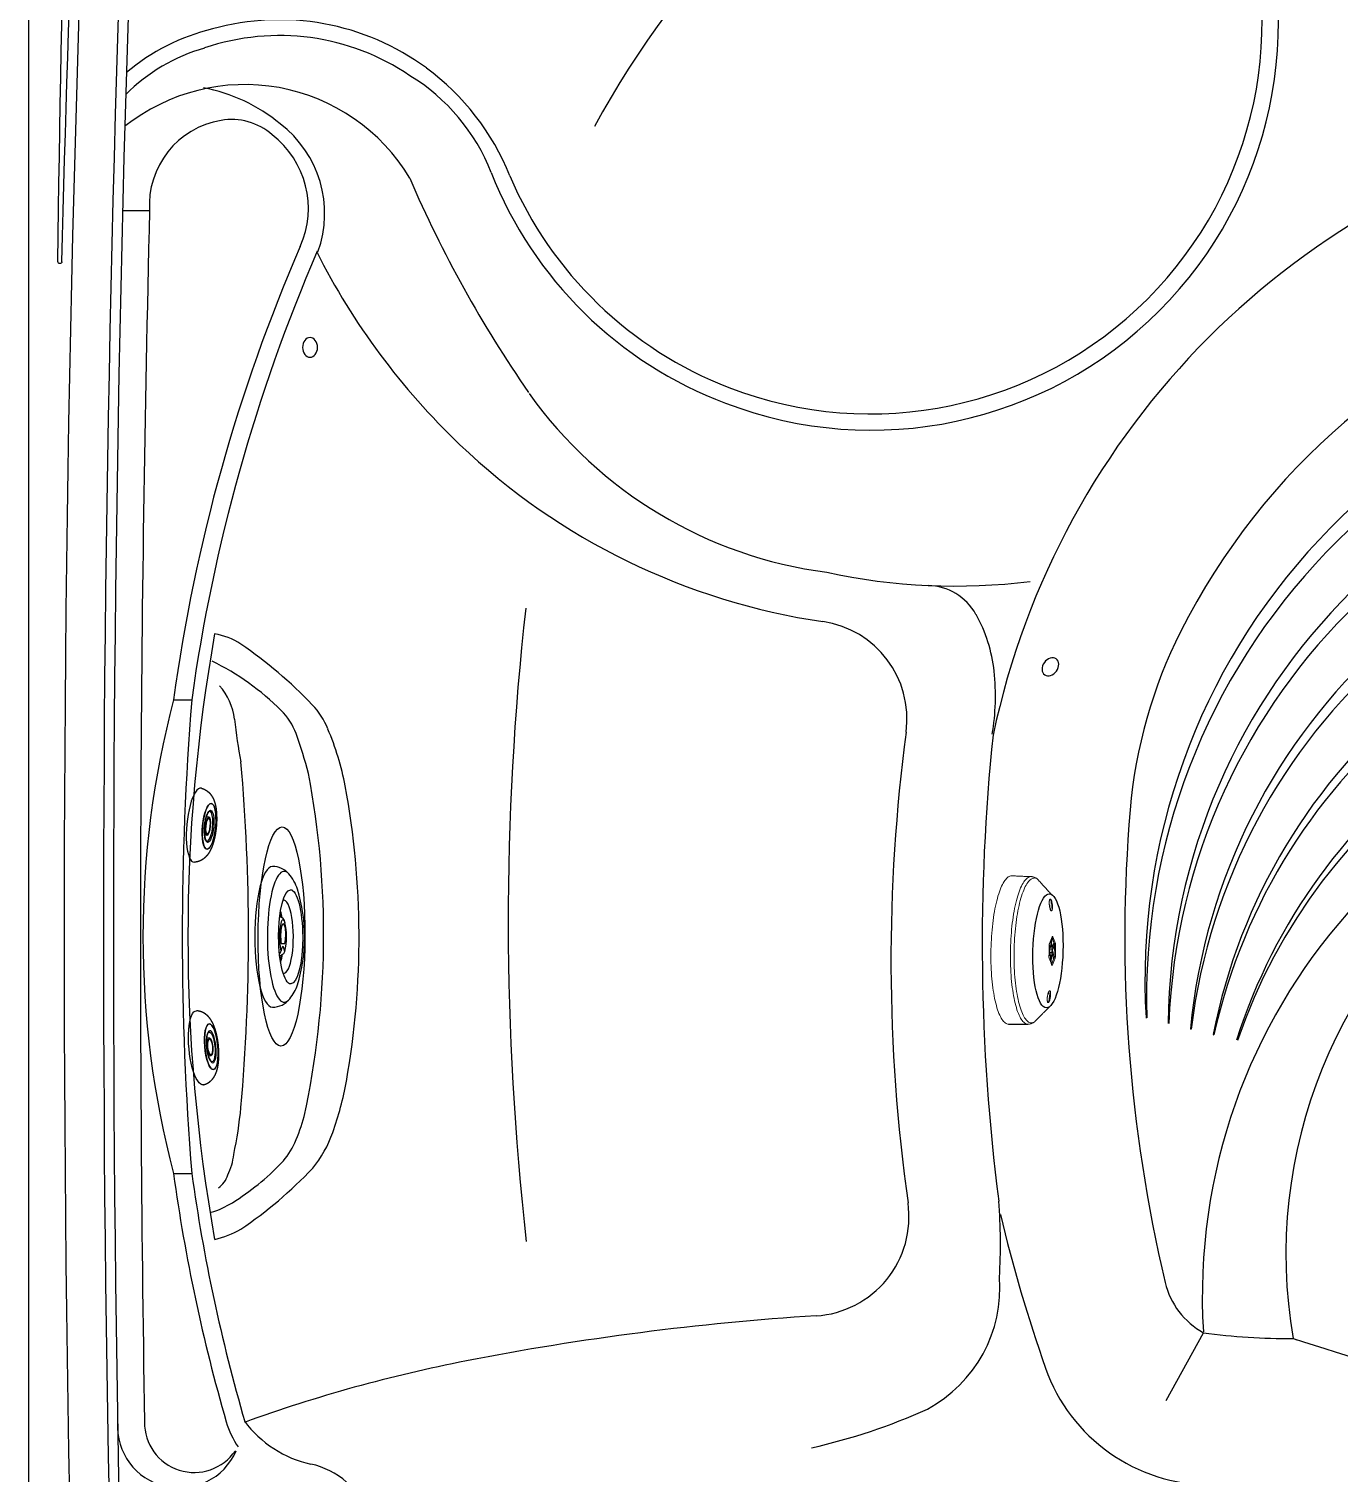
# Model space of a CAD drawing. Header units: inches. Extents: x 0 to 89, y -22 to 129.
# Drawn here: x 0 to 33.14, y 30.87 to 67.39 of the extents above; entities that cross this region are included whole.
import ezdxf

# ---------------------------------------------------------------- set-up
doc = ezdxf.new("R2010")
doc.units = ezdxf.units.IN
doc.header["$MEASUREMENT"] = 0
doc.layers.add('1', color=4, linetype='Continuous')

# ---------------------------------------------------------------- blocks, each defined once
blk = doc.blocks.new('30173')
at = {"layer": '1', "linetype": 'Continuous', "lineweight": 15}
for p, q in [((1.47, 0.072), (1.487, 0.036)), ((1.495, 0.034), (1.484, 0.034)), ((1.485, 0.028), (1.547, 0.028)), ((1.503, 0.022), (1.489, -0.008)), ((1.566, 0.022), (1.503, 0.022)), ((1.534, 0.067), (1.51, 0.067)), ((1.513, 0.091), (1.513, 0.175)), ((1.531, 0.175), (1.531, 0.091)), ((1.597, 0.104), (1.537, 0.257)), ((1.542, 0.271), (1.56, 0.271)), ((1.566, 0.022), (1.552, -0.008)), ((1.558, 0.036), (1.575, 0.075)), ((1.585, 0.015), (1.566, -0.028)), ((1.597, 0.104), (1.626, 0.104)), ((1.604, 0.052), (1.633, 0.052)), ((1.604, -0.22), (1.604, 0.052)), ((1.479, -0.028), (1.47, -0.008)), ((1.47, -0.161), (1.479, -0.14)), ((1.487, -0.204), (1.471, -0.24)), ((1.484, -0.202), (1.495, -0.202)), ((1.547, -0.196), (1.485, -0.196)), ((1.552, -0.008), (1.489, -0.008)), ((1.503, -0.19), (1.489, -0.16)), ((1.489, -0.16), (1.552, -0.16)), ((1.503, -0.19), (1.566, -0.19)), ((1.51, -0.236), (1.534, -0.236)), ((1.513, -0.344), (1.513, -0.26)), ((1.531, -0.26), (1.531, -0.344)), ((1.537, -0.425), (1.597, -0.271)), ((1.552, -0.16), (1.566, -0.19)), ((1.575, -0.243), (1.558, -0.204)), ((1.566, -0.14), (1.585, -0.183)), ((1.597, -0.271), (1.626, -0.271)), ((1.604, -0.22), (1.633, -0.22)), ((1.56, -0.439), (1.542, -0.439))]:
    blk.add_line(p, q, dxfattribs=at)
at = {"layer": '1'}
blk.add_line((0.485, -1.959), (0.976, -1.95), dxfattribs=at)
at = {"layer": '1', "linetype": 'Continuous', "lineweight": 15, "flags": 128}
for points in [[(0, -0.084), (0, 0), (0.001, 0.084), (0.004, 0.168), (0.007, 0.251), (0.012, 0.333), (0.017, 0.415), (0.023, 0.495), (0.03, 0.575), (0.039, 0.653), (0.048, 0.729), (0.057, 0.804), (0.068, 0.878), (0.08, 0.949), (0.092, 1.018), (0.105, 1.085), (0.119, 1.15), (0.134, 1.212), (0.149, 1.271), (0.166, 1.328), (0.182, 1.382), (0.2, 1.433), (0.217, 1.481), (0.236, 1.525), (0.255, 1.567), (0.274, 1.605), (0.294, 1.64), (0.314, 1.671), (0.335, 1.699), (0.356, 1.723), (0.377, 1.744), (0.398, 1.761), (0.42, 1.774), (0.441, 1.783), (0.463, 1.789), (0.485, 1.791), (0.487, 1.791)], [(0.976, -1.95), (0.954, -1.948), (0.932, -1.943), (0.911, -1.933), (0.889, -1.92), (0.868, -1.903), (0.847, -1.882), (0.826, -1.858), (0.805, -1.83), (0.785, -1.798), (0.765, -1.763), (0.746, -1.724), (0.727, -1.682), (0.708, -1.637), (0.69, -1.589), (0.673, -1.538), (0.656, -1.483), (0.64, -1.426), (0.625, -1.366), (0.61, -1.303), (0.596, -1.238), (0.583, -1.171), (0.571, -1.101), (0.559, -1.029), (0.549, -0.956), (0.539, -0.88), (0.53, -0.803), (0.522, -0.725), (0.515, -0.645), (0.509, -0.564), (0.504, -0.482), (0.5, -0.399), (0.497, -0.316), (0.494, -0.232), (0.493, -0.147), (0.493, -0.063), (0.494, 0.021), (0.495, 0.105), (0.498, 0.189), (0.502, 0.272), (0.506, 0.355), (0.512, 0.436), (0.519, 0.517), (0.526, 0.596), (0.535, 0.674), (0.544, 0.75), (0.554, 0.825), (0.565, 0.897), (0.577, 0.968), (0.59, 1.037), (0.603, 1.103), (0.617, 1.167), (0.632, 1.228), (0.648, 1.287), (0.665, 1.342), (0.682, 1.395), (0.699, 1.445), (0.717, 1.492), (0.736, 1.536), (0.755, 1.576), (0.775, 1.613), (0.795, 1.646), (0.815, 1.676), (0.836, 1.702), (0.857, 1.725), (0.878, 1.744), (0.9, 1.759), (0.921, 1.77), (0.943, 1.778), (0.965, 1.782), (0.978, 1.782)], [(1.144, -1.884), (1.143, -1.885), (1.121, -1.898), (1.1, -1.907), (1.078, -1.912), (1.057, -1.914), (1.035, -1.911), (1.014, -1.905), (0.992, -1.895), (0.971, -1.882), (0.95, -1.865), (0.929, -1.843), (0.909, -1.819), (0.888, -1.791), (0.868, -1.759), (0.849, -1.723), (0.83, -1.685), (0.811, -1.643), (0.793, -1.598), (0.776, -1.549), (0.759, -1.498), (0.742, -1.443), (0.727, -1.386), (0.712, -1.326), (0.697, -1.264), (0.684, -1.199), (0.671, -1.132), (0.659, -1.063), (0.648, -0.991), (0.638, -0.918), (0.628, -0.843), (0.62, -0.766), (0.612, -0.688), (0.606, -0.609), (0.6, -0.529), (0.595, -0.448), (0.591, -0.366), (0.589, -0.283), (0.587, -0.2), (0.586, -0.117), (0.586, -0.034), (0.587, 0.05), (0.589, 0.133), (0.592, 0.215), (0.596, 0.297), (0.601, 0.378), (0.607, 0.458), (0.614, 0.537), (0.622, 0.615), (0.63, 0.691), (0.64, 0.766), (0.65, 0.838), (0.662, 0.909), (0.674, 0.978), (0.687, 1.045), (0.7, 1.109), (0.715, 1.171), (0.73, 1.231), (0.746, 1.287), (0.762, 1.341), (0.779, 1.392), (0.797, 1.439), (0.815, 1.484), (0.834, 1.525), (0.853, 1.563), (0.873, 1.598), (0.893, 1.629), (0.913, 1.656), (0.934, 1.68), (0.955, 1.7), (0.976, 1.717), (0.997, 1.73), (1.018, 1.739), (1.04, 1.744), (1.062, 1.746), (1.062, 1.746)], [(1.502, 1.076), (1.502, 1.1), (1.5, 1.123), (1.498, 1.146), (1.494, 1.166), (1.49, 1.184), (1.485, 1.199), (1.48, 1.211), (1.474, 1.22), (1.468, 1.225), (1.468, 1.225)], [(1.487, 0.036), (1.488, 0.037), (1.489, 0.037), (1.49, 0.037), (1.491, 0.037), (1.492, 0.037), (1.493, 0.036), (1.494, 0.035), (1.495, 0.034)], [(1.495, 0.034), (1.497, 0.031), (1.5, 0.03), (1.502, 0.032), (1.505, 0.035), (1.507, 0.041), (1.508, 0.049), (1.51, 0.058), (1.51, 0.067)], [(1.534, 0.067), (1.535, 0.058), (1.536, 0.049), (1.538, 0.041), (1.54, 0.035), (1.542, 0.032), (1.545, 0.03), (1.547, 0.031), (1.55, 0.034)], [(1.575, 0.075), (1.577, 0.087), (1.579, 0.097), (1.582, 0.104), (1.586, 0.107), (1.589, 0.107), (1.592, 0.103), (1.595, 0.095), (1.597, 0.085), (1.599, 0.073), (1.599, 0.059), (1.598, 0.046), (1.597, 0.035), (1.594, 0.025), (1.592, 0.018), (1.588, 0.015), (1.585, 0.015)], [(0.487, -1.959), (0.485, -1.959), (0.463, -1.957), (0.441, -1.952), (0.42, -1.942), (0.398, -1.929), (0.377, -1.912), (0.356, -1.892), (0.335, -1.867), (0.314, -1.84), (0.294, -1.808), (0.274, -1.773), (0.255, -1.735), (0.236, -1.694), (0.217, -1.649), (0.2, -1.601), (0.182, -1.55), (0.166, -1.496), (0.149, -1.439), (0.134, -1.38), (0.119, -1.318), (0.105, -1.253), (0.092, -1.186), (0.08, -1.117), (0.068, -1.046), (0.057, -0.973), (0.048, -0.898), (0.039, -0.821), (0.03, -0.743), (0.023, -0.664), (0.017, -0.583), (0.012, -0.501), (0.007, -0.419), (0.004, -0.336), (0.001, -0.252), (0, -0.168), (0, -0.084)], [(1.495, -0.202), (1.494, -0.203), (1.493, -0.204), (1.492, -0.205), (1.491, -0.206), (1.49, -0.206), (1.489, -0.205), (1.488, -0.205), (1.487, -0.204)], [(1.51, -0.236), (1.51, -0.226), (1.508, -0.217), (1.507, -0.21), (1.505, -0.204), (1.502, -0.2), (1.5, -0.198), (1.497, -0.199), (1.495, -0.202)], [(1.511, -0.359), (1.511, -0.355), (1.513, -0.344)], [(1.55, -0.202), (1.547, -0.199), (1.545, -0.198), (1.542, -0.2), (1.54, -0.204), (1.538, -0.21), (1.536, -0.217), (1.535, -0.226), (1.534, -0.236)], [(1.558, -0.204), (1.557, -0.205), (1.556, -0.205), (1.555, -0.206), (1.554, -0.206), (1.553, -0.205), (1.552, -0.204), (1.551, -0.203), (1.55, -0.202)], [(1.585, -0.183), (1.588, -0.183), (1.592, -0.186), (1.594, -0.193), (1.597, -0.203), (1.598, -0.215), (1.599, -0.228), (1.599, -0.241), (1.597, -0.253), (1.595, -0.263), (1.592, -0.271), (1.589, -0.275), (1.586, -0.275), (1.582, -0.272), (1.579, -0.265), (1.577, -0.255), (1.575, -0.243)], [(1.467, -1.393), (1.471, -1.391), (1.477, -1.384), (1.483, -1.374), (1.488, -1.36), (1.492, -1.344), (1.496, -1.324), (1.499, -1.303), (1.501, -1.28), (1.502, -1.256), (1.502, -1.232), (1.501, -1.208), (1.499, -1.185), (1.496, -1.164), (1.492, -1.145), (1.488, -1.128), (1.484, -1.118)]]:
    blk.add_lwpolyline(points, dxfattribs=at)
at = {"layer": '1', "linetype": 'Continuous', "lineweight": 15}
for centre, radius, start, end in [((1.13, 1.064), 0.372, 341.9568, 1.7889), ((1.413, 0.209), 0.122, 358.3687, 15.1252), ((1.448, 0.057), 0.156, 358.2844, 17.5689), ((1.576, -0.018), 0.0979, 185.8637, 195.5978), ((1.576, -0.15), 0.0979, 164.4022, 174.1363), ((1.319, -0.084), 0.167, 346.1639, 13.8361), ((1.645, -0.232), 0.134, 181.5703, 191.9403), ((1.389, -0.374), 0.145, 346.22, 12.0788), ((1.4, -0.232), 0.134, 348.0597, 358.4297), ((1.468, -0.15), 0.0979, 5.8634, 15.5998), ((1.448, -0.224), 0.156, 342.4311, 1.7156)]:
    blk.add_arc(centre, radius, start, end, dxfattribs=at)
at = {"layer": '1'}
blk.add_ellipse((1.441, -0.085), major_axis=(0.01, 1.443), ratio=0.263487, dxfattribs=at)
at = {"layer": '1', "linetype": 'Continuous', "lineweight": 15}
for points, degree in [([(0.978, 1.782), (0.487, 1.791)], 1), ([(1.492, 1.349), (1.14, 1.721)], 1), ([(1.47, -0.22), (1.471, -0.129), (1.471, -0.038), (1.47, 0.052)], 3), ([(1.477, 0.104), (1.5, 0.16), (1.522, 0.216), (1.542, 0.271)], 3), ([(1.478, 0.03), (1.499, 0.03)], 1), ([(1.499, 0.03), (1.545, 0.03)], 1), ([(1.513, 0.172), (1.513, 0.175)], 1), ([(1.513, 0.091), (1.513, 0.095)], 1), ([(1.514, 0.095), (1.514, 0.172)], 1), ([(1.558, 0.032), (1.573, 0.066)], 1), ([(1.56, 0.271), (1.583, 0.216), (1.605, 0.16), (1.626, 0.104)], 3), ([(1.633, 0.052), (1.634, -0.038), (1.634, -0.129), (1.633, -0.22)], 3), ([(1.476, -0.018), (1.47, -0.003)], 1), ([(1.47, -0.165), (1.476, -0.15)], 1), ([(1.542, -0.439), (1.522, -0.383), (1.5, -0.327), (1.477, -0.271)], 3), ([(1.499, -0.198), (1.478, -0.198)], 1), ([(1.548, -0.044), (1.526, -0.044), (1.504, -0.044), (1.482, -0.044)], 3), ([(1.482, -0.124), (1.504, -0.124), (1.526, -0.124), (1.548, -0.124)], 3), ([(1.545, -0.198), (1.499, -0.198)], 1), ([(1.513, -0.263), (1.513, -0.26)], 1), ([(1.513, -0.344), (1.513, -0.34)], 1), ([(1.514, -0.34), (1.514, -0.263)], 1), ([(1.573, -0.234), (1.558, -0.201)], 1), ([(1.626, -0.271), (1.605, -0.327), (1.583, -0.383), (1.56, -0.439)], 3), ([(1.144, -1.884), (1.531, -1.476)], 1)]:
    blk.add_open_spline(points, degree=degree, dxfattribs=at)
for points, knots in [([(1.14, 1.721), (1.138, 1.722), (1.129, 1.73), (1.11, 1.742), (1.084, 1.757), (1.058, 1.768), (1.03, 1.776), (1.004, 1.781), (0.986, 1.782), (0.978, 1.782)], [0, 0, 0, 0, 0.035998, 0.213145, 0.383097, 0.547115, 0.706992, 0.864733, 1, 1, 1, 1]), ([(1.508, 0.926), (1.505, 0.926), (1.502, 0.927), (1.497, 0.931), (1.494, 0.934), (1.489, 0.941), (1.486, 0.946), (1.48, 0.957), (1.478, 0.963), (1.473, 0.977), (1.47, 0.984), (1.465, 1.001), (1.463, 1.01), (1.459, 1.028), (1.457, 1.037), (1.454, 1.056), (1.453, 1.066), (1.451, 1.086), (1.45, 1.095), (1.449, 1.115), (1.448, 1.124), (1.448, 1.142), (1.448, 1.151), (1.449, 1.167), (1.45, 1.175), (1.452, 1.189), (1.453, 1.195), (1.456, 1.206), (1.458, 1.211), (1.462, 1.218), (1.464, 1.221), (1.469, 1.225), (1.471, 1.226), (1.476, 1.226), (1.479, 1.225), (1.484, 1.221), (1.487, 1.218), (1.493, 1.211), (1.495, 1.206), (1.501, 1.195), (1.504, 1.189), (1.509, 1.175), (1.511, 1.167), (1.516, 1.151), (1.518, 1.142), (1.522, 1.124), (1.524, 1.115), (1.527, 1.095), (1.528, 1.086), (1.531, 1.066), (1.531, 1.056), (1.533, 1.037), (1.533, 1.028), (1.533, 1.01), (1.533, 1.001), (1.532, 0.985), (1.531, 0.977), (1.529, 0.963), (1.528, 0.957), (1.525, 0.946), (1.523, 0.941), (1.519, 0.934), (1.517, 0.931), (1.513, 0.927), (1.51, 0.926), (1.508, 0.926)], [0, 0, 0, 0, 0.03125, 0.03125, 0.0625, 0.0625, 0.09375, 0.09375, 0.125, 0.125, 0.15625, 0.15625, 0.1875, 0.1875, 0.21875, 0.21875, 0.25, 0.25, 0.28125, 0.28125, 0.3125, 0.3125, 0.34375, 0.34375, 0.375, 0.375, 0.40625, 0.40625, 0.4375, 0.4375, 0.46875, 0.46875, 0.5, 0.5, 0.53125, 0.53125, 0.5625, 0.5625, 0.59375, 0.59375, 0.625, 0.625, 0.65625, 0.65625, 0.6875, 0.6875, 0.71875, 0.71875, 0.75, 0.75, 0.78125, 0.78125, 0.8125, 0.8125, 0.84375, 0.84375, 0.875, 0.875, 0.90625, 0.90625, 0.9375, 0.9375, 0.96875, 0.96875, 1, 1, 1, 1]), ([(1.468, 0.028), (1.472, 0.028), (1.477, 0.029), (1.482, 0.032), (1.483, 0.033), (1.485, 0.034), (1.486, 0.035), (1.487, 0.036)], [0, 0, 0, 0, 0.5, 0.5, 0.75, 0.75, 1, 1, 1, 1]), ([(1.47, 0.052), (1.47, 0.058), (1.47, 0.063), (1.47, 0.073), (1.471, 0.077), (1.472, 0.086), (1.473, 0.091), (1.475, 0.098), (1.476, 0.101), (1.477, 0.104)], [0, 0, 0, 0, 0.25, 0.25, 0.5, 0.5, 0.75, 0.75, 1, 1, 1, 1]), ([(1.47, 0.02), (1.47, 0.021), (1.471, 0.023), (1.475, 0.026), (1.48, 0.027), (1.483, 0.028), (1.485, 0.028)], [0, 0, 0, 0, 0.18572, 0.492194, 0.811523, 1, 1, 1, 1]), ([(1.489, -0.008), (1.487, -0.008), (1.483, -0.008), (1.478, -0.004), (1.473, 0.001), (1.47, 0.005), (1.47, 0.008), (1.47, 0.008)], [0, 0, 0, 0, 0.227682, 0.454689, 0.698686, 0.960268, 1, 1, 1, 1]), ([(1.503, 0.022), (1.501, 0.022), (1.497, 0.023), (1.491, 0.025), (1.486, 0.027), (1.485, 0.028), (1.485, 0.028)], [0, 0, 0, 0, 0.315976, 0.631156, 0.966365, 1, 1, 1, 1]), ([(1.51, 0.067), (1.51, 0.069), (1.51, 0.072), (1.511, 0.076), (1.511, 0.08), (1.512, 0.084), (1.512, 0.088), (1.513, 0.09), (1.513, 0.091)], [0, 0, 0, 0, 0.169258, 0.3354152, 0.5, 0.6645848, 0.830742, 1, 1, 1, 1]), ([(1.513, 0.175), (1.512, 0.18), (1.511, 0.185), (1.511, 0.191), (1.511, 0.191)], [0, 0, 0, 0, 0.900557, 1, 1, 1, 1]), ([(1.513, 0.103), (1.517, 0.103), (1.522, 0.102), (1.527, 0.099), (1.528, 0.098), (1.53, 0.095), (1.531, 0.093), (1.531, 0.091)], [0, 0, 0, 0, 0.5, 0.5, 0.75, 0.75, 1, 1, 1, 1]), ([(1.534, 0.206), (1.534, 0.204), (1.534, 0.202), (1.534, 0.198), (1.534, 0.193), (1.533, 0.188), (1.533, 0.182), (1.532, 0.177), (1.531, 0.175)], [0, 0, 0, 0, 0.126067, 0.250804, 0.375192, 0.500221, 0.747956, 1, 1, 1, 1]), ([(1.531, 0.091), (1.532, 0.09), (1.532, 0.088), (1.533, 0.084), (1.533, 0.08), (1.534, 0.076), (1.534, 0.072), (1.534, 0.069), (1.534, 0.067)], [0, 0, 0, 0, 0.169258, 0.335415, 0.5, 0.664585, 0.830742, 1, 1, 1, 1]), ([(1.542, 0.271), (1.543, 0.275), (1.545, 0.277), (1.547, 0.281), (1.549, 0.282), (1.552, 0.282), (1.554, 0.281), (1.557, 0.277), (1.558, 0.275), (1.56, 0.271)], [0, 0, 0, 0, 0.25, 0.25, 0.5, 0.5, 0.75, 0.75, 1, 1, 1, 1]), ([(1.558, 0.036), (1.558, 0.035), (1.558, 0.035), (1.559, 0.034), (1.558, 0.033), (1.558, 0.032), (1.557, 0.03), (1.555, 0.029), (1.551, 0.028), (1.549, 0.028), (1.547, 0.028)], [0, 0, 0, 0, 0.113731, 0.22304, 0.328558, 0.430988, 0.531096, 0.683879, 0.839376, 1, 1, 1, 1]), ([(1.55, 0.034), (1.55, 0.034), (1.551, 0.035), (1.552, 0.036), (1.553, 0.037), (1.554, 0.037), (1.556, 0.037), (1.557, 0.036), (1.558, 0.036)], [0, 0, 0, 0, 0.126014, 0.250796, 0.375227, 0.500199, 0.747946, 1, 1, 1, 1]), ([(1.585, 0.015), (1.584, 0.015), (1.583, 0.016), (1.581, 0.017), (1.58, 0.018), (1.577, 0.02), (1.575, 0.021), (1.57, 0.022), (1.568, 0.022), (1.566, 0.022)], [0, 0, 0, 0, 0.25, 0.25, 0.5, 0.5, 0.75, 0.75, 1, 1, 1, 1]), ([(1.573, 0.066), (1.574, 0.067), (1.575, 0.07), (1.575, 0.074), (1.575, 0.075)], [0, 0, 0, 0, 0.525356, 1, 1, 1, 1]), ([(1.626, 0.104), (1.627, 0.101), (1.628, 0.098), (1.629, 0.091), (1.63, 0.086), (1.631, 0.077), (1.632, 0.073), (1.633, 0.063), (1.633, 0.058), (1.633, 0.052)], [0, 0, 0, 0, 0.25, 0.25, 0.5, 0.5, 0.75, 0.75, 1, 1, 1, 1]), ([(1.487, -0.204), (1.486, -0.203), (1.485, -0.203), (1.483, -0.201), (1.482, -0.2), (1.477, -0.197), (1.472, -0.196), (1.468, -0.196)], [0, 0, 0, 0, 0.25, 0.25, 0.5, 0.5, 1, 1, 1, 1]), ([(1.47, -0.176), (1.47, -0.175), (1.471, -0.172), (1.474, -0.167), (1.479, -0.163), (1.485, -0.16), (1.488, -0.16), (1.489, -0.16)], [0, 0, 0, 0, 0.126492, 0.35859, 0.610372, 0.869245, 1, 1, 1, 1]), ([(1.485, -0.196), (1.483, -0.196), (1.479, -0.195), (1.474, -0.193), (1.471, -0.191), (1.47, -0.189), (1.47, -0.188)], [0, 0, 0, 0, 0.297693, 0.594826, 0.905923, 1, 1, 1, 1]), ([(1.477, -0.271), (1.476, -0.269), (1.475, -0.265), (1.473, -0.258), (1.472, -0.254), (1.471, -0.245), (1.47, -0.24), (1.47, -0.23), (1.47, -0.225), (1.47, -0.22)], [0, 0, 0, 0, 0.25, 0.25, 0.5, 0.5, 0.75, 0.75, 1, 1, 1, 1]), ([(1.479, -0.028), (1.479, -0.025), (1.478, -0.022), (1.477, -0.019), (1.476, -0.018)], [0, 0, 0, 0, 0.719813, 1, 1, 1, 1]), ([(1.476, -0.15), (1.476, -0.15), (1.478, -0.147), (1.478, -0.144), (1.479, -0.141), (1.479, -0.14)], [0, 0, 0, 0, 0.108112, 0.829346, 1, 1, 1, 1]), ([(1.486, -0.196), (1.486, -0.196), (1.488, -0.194), (1.492, -0.192), (1.498, -0.191), (1.502, -0.19), (1.503, -0.19)], [0, 0, 0, 0, 0.050996, 0.417182, 0.79591, 1, 1, 1, 1]), ([(1.531, -0.26), (1.531, -0.261), (1.53, -0.263), (1.528, -0.266), (1.527, -0.267), (1.524, -0.269), (1.522, -0.27), (1.517, -0.271), (1.515, -0.271), (1.513, -0.271)], [0, 0, 0, 0, 0.25, 0.25, 0.5, 0.5, 0.75, 0.75, 1, 1, 1, 1]), ([(1.548, -0.044), (1.548, -0.045), (1.547, -0.047), (1.546, -0.05), (1.545, -0.056), (1.544, -0.063), (1.544, -0.073), (1.543, -0.084), (1.544, -0.096), (1.544, -0.105), (1.546, -0.115), (1.547, -0.121), (1.548, -0.124)], [0, 0, 0, 0, 0.038942, 0.092809, 0.162876, 0.250394, 0.381265, 0.500064, 0.626384, 0.749819, 0.846252, 1, 1, 1, 1]), ([(1.547, -0.196), (1.552, -0.196), (1.555, -0.197), (1.558, -0.2), (1.558, -0.201), (1.559, -0.203), (1.558, -0.203), (1.558, -0.204)], [0, 0, 0, 0, 0.5, 0.5, 0.75, 0.75, 1, 1, 1, 1]), ([(1.562, -0.044), (1.561, -0.044), (1.559, -0.044), (1.555, -0.044), (1.552, -0.044), (1.549, -0.044), (1.548, -0.044)], [0, 0, 0, 0, 0.297468, 0.500018, 0.749966, 1, 1, 1, 1]), ([(1.548, -0.124), (1.549, -0.124), (1.552, -0.124), (1.555, -0.124), (1.558, -0.124), (1.561, -0.124), (1.562, -0.124)], [0, 0, 0, 0, 0.296721, 0.500198, 0.631472, 1, 1, 1, 1]), ([(1.552, -0.008), (1.553, -0.008), (1.554, -0.008), (1.556, -0.009), (1.558, -0.01), (1.56, -0.011), (1.562, -0.013), (1.563, -0.014), (1.564, -0.016), (1.565, -0.018), (1.565, -0.021), (1.566, -0.023), (1.566, -0.025), (1.566, -0.027), (1.566, -0.028)], [0, 0, 0, 0, 0.0813678, 0.1612017, 0.2400657, 0.3185445, 0.3972315, 0.4767156, 0.5575682, 0.6403324, 0.7255148, 0.8135802, 0.9049496, 1, 1, 1, 1]), ([(1.566, -0.14), (1.566, -0.143), (1.566, -0.145), (1.565, -0.149), (1.564, -0.151), (1.562, -0.155), (1.561, -0.157), (1.557, -0.159), (1.554, -0.16), (1.552, -0.16)], [0, 0, 0, 0, 0.25, 0.25, 0.5, 0.5, 0.75, 0.75, 1, 1, 1, 1]), ([(1.562, -0.044), (1.561, -0.049), (1.56, -0.055), (1.558, -0.069), (1.558, -0.077), (1.558, -0.088), (1.558, -0.092), (1.558, -0.099), (1.559, -0.103), (1.56, -0.113), (1.561, -0.119), (1.562, -0.124)], [0, 0, 0, 0, 0.25, 0.25, 0.5, 0.5, 0.625, 0.625, 0.75, 0.75, 1, 1, 1, 1]), ([(1.566, -0.028), (1.565, -0.029), (1.565, -0.031), (1.565, -0.035), (1.564, -0.038), (1.563, -0.041), (1.563, -0.043), (1.562, -0.044)], [0, 0, 0, 0, 0.201526, 0.400765, 0.599235, 0.798474, 1, 1, 1, 1]), ([(1.566, -0.19), (1.568, -0.19), (1.57, -0.19), (1.575, -0.189), (1.577, -0.188), (1.58, -0.187), (1.581, -0.186), (1.583, -0.184), (1.584, -0.184), (1.585, -0.183)], [0, 0, 0, 0, 0.25, 0.25, 0.5, 0.5, 0.75, 0.75, 1, 1, 1, 1]), ([(1.575, -0.243), (1.575, -0.241), (1.575, -0.238), (1.573, -0.235), (1.573, -0.234)], [0, 0, 0, 0, 0.787656, 1, 1, 1, 1]), ([(1.633, -0.22), (1.633, -0.225), (1.633, -0.23), (1.632, -0.24), (1.631, -0.245), (1.63, -0.254), (1.629, -0.258), (1.628, -0.265), (1.627, -0.269), (1.626, -0.271)], [0, 0, 0, 0, 0.25, 0.25, 0.5, 0.5, 0.75, 0.75, 1, 1, 1, 1]), ([(1.56, -0.439), (1.558, -0.442), (1.557, -0.444), (1.554, -0.448), (1.552, -0.449), (1.549, -0.449), (1.547, -0.448), (1.545, -0.444), (1.543, -0.442), (1.542, -0.439)], [0, 0, 0, 0, 0.25, 0.25, 0.5, 0.5, 0.75, 0.75, 1, 1, 1, 1]), ([(1.474, -1.394), (1.471, -1.394), (1.469, -1.393), (1.464, -1.389), (1.462, -1.386), (1.458, -1.379), (1.456, -1.374), (1.454, -1.363), (1.452, -1.357), (1.45, -1.343), (1.449, -1.336), (1.448, -1.319), (1.448, -1.31), (1.448, -1.292), (1.449, -1.283), (1.45, -1.264), (1.451, -1.254), (1.453, -1.234), (1.454, -1.225), (1.457, -1.205), (1.459, -1.196), (1.463, -1.178), (1.465, -1.169), (1.47, -1.153), (1.472, -1.145), (1.478, -1.131), (1.48, -1.125), (1.486, -1.114), (1.489, -1.109), (1.494, -1.102), (1.497, -1.099), (1.502, -1.095), (1.505, -1.094), (1.51, -1.094), (1.513, -1.095), (1.517, -1.099), (1.519, -1.102), (1.523, -1.109), (1.525, -1.114), (1.528, -1.125), (1.529, -1.131), (1.531, -1.145), (1.532, -1.153), (1.533, -1.169), (1.533, -1.178), (1.533, -1.196), (1.533, -1.205), (1.531, -1.225), (1.531, -1.234), (1.528, -1.254), (1.527, -1.264), (1.524, -1.283), (1.522, -1.292), (1.518, -1.31), (1.516, -1.319), (1.511, -1.335), (1.509, -1.343), (1.504, -1.357), (1.501, -1.363), (1.496, -1.374), (1.493, -1.379), (1.487, -1.386), (1.484, -1.389), (1.479, -1.393), (1.476, -1.394), (1.474, -1.394)], [0, 0, 0, 0, 0.03125, 0.03125, 0.0625, 0.0625, 0.09375, 0.09375, 0.125, 0.125, 0.15625, 0.15625, 0.1875, 0.1875, 0.21875, 0.21875, 0.25, 0.25, 0.28125, 0.28125, 0.3125, 0.3125, 0.34375, 0.34375, 0.375, 0.375, 0.40625, 0.40625, 0.4375, 0.4375, 0.46875, 0.46875, 0.5, 0.5, 0.53125, 0.53125, 0.5625, 0.5625, 0.59375, 0.59375, 0.625, 0.625, 0.65625, 0.65625, 0.6875, 0.6875, 0.71875, 0.71875, 0.75, 0.75, 0.78125, 0.78125, 0.8125, 0.8125, 0.84375, 0.84375, 0.875, 0.875, 0.90625, 0.90625, 0.9375, 0.9375, 0.96875, 0.96875, 1, 1, 1, 1]), ([(0.975, -1.95), (0.984, -1.95), (1.003, -1.949), (1.031, -1.944), (1.06, -1.935), (1.089, -1.923), (1.117, -1.906), (1.135, -1.894), (1.143, -1.887), (1.144, -1.886)], [0, 0, 0, 0, 0.146728, 0.303098, 0.465263, 0.635819, 0.817739, 0.99086, 1, 1, 1, 1])]:
    blk.add_open_spline(points, degree=3, knots=knots, dxfattribs=at)
blk = doc.blocks.new('MINIJET')
at = {"layer": '1', "color": 3}
for p, q in [((0.268, 0.23), (0.202, 0.23)), ((0.268, -0.23), (0.202, -0.23))]:
    blk.add_line(p, q, dxfattribs=at)
at = {"layer": '1', "color": 3, "extrusion": (2.34069e-18, 2.77556e-17, -1)}
for centre, major_axis, start_param, end_param in [((0, 0), (0, 0.94), 3.096514, 6.328264), ((0.297, 0), (0, 0.58), 1.213768, 7.496953), ((0.278, 0), (0, 0.379), 6.174551, 9.533412), ((0.268, 0), (0, 0.2), 1.213768, 7.496953)]:
    blk.add_ellipse(centre, major_axis=major_axis, ratio=0.28756, start_param=start_param, end_param=end_param, dxfattribs=at)
at = {"layer": '1', "color": 3, "extrusion": (2.34069e-18, -2.77556e-17, -1)}
for centre, major_axis, start_param, end_param in [((0.297, 0), (0, 0.58), 4.355360367553331, 10.63854567473292), ((0.268, 0), (0, 0.23), 1.213768, 7.496953)]:
    blk.add_ellipse(centre, major_axis=major_axis, ratio=0.28756, start_param=start_param, end_param=end_param, dxfattribs=at)
at = {"layer": '1', "color": 3, "extrusion": (2.34069e-18, -8.32667e-17, -1)}
blk.add_ellipse((0.297, 0), major_axis=(0, 0.407), ratio=0.28756, start_param=4.355360367553329, end_param=10.63854567473291, dxfattribs=at)
at = {"layer": '1', "color": 3}
for points, knots in [([(0.012, -0.939), (0.047, -0.932), (0.079, -0.923), (0.11, -0.911), (0.138, -0.898), (0.169, -0.881), (0.196, -0.862), (0.221, -0.843), (0.243, -0.824), (0.269, -0.796), (0.292, -0.769), (0.312, -0.742), (0.329, -0.716), (0.351, -0.678), (0.369, -0.64), (0.385, -0.602), (0.399, -0.565), (0.411, -0.527), (0.428, -0.467), (0.441, -0.406), (0.453, -0.343), (0.462, -0.279), (0.469, -0.213), (0.474, -0.162), (0.477, -0.11), (0.478, -0.057), (0.479, -0.005), (0.479, 0.048), (0.476, 0.111), (0.473, 0.174), (0.467, 0.236), (0.46, 0.297), (0.452, 0.348), (0.443, 0.399), (0.432, 0.448), (0.42, 0.496), (0.406, 0.543), (0.389, 0.593), (0.368, 0.642), (0.343, 0.692), (0.32, 0.73), (0.293, 0.768), (0.259, 0.807), (0.228, 0.837), (0.19, 0.867), (0.157, 0.888), (0.12, 0.907), (0.078, 0.923), (0.033, 0.935), (0.012, 0.939)], [1.258846, 1.258846, 1.28405, 1.309253, 1.334457, 1.359661, 1.389764, 1.419868, 1.449972, 1.480075, 1.522807, 1.565539, 1.60827, 1.651002, 1.715116, 1.779231, 1.843346, 1.90746, 1.971575, 2.071337, 2.171099, 2.270861, 2.370623, 2.470385, 2.54716, 2.623934, 2.700709, 2.777484, 2.854259, 2.947334, 3.040409, 3.133485, 3.22656, 3.306164, 3.385768, 3.465372, 3.544977, 3.624581, 3.7092, 3.79382, 3.87844, 3.94015, 4.001861, 4.063571, 4.110156, 4.15674, 4.191384, 4.226028, 4.260673, 4.295317, 4.310282, 4.310282]), ([(0.266, -0.377), (0.262, -0.375), (0.256, -0.369), (0.25, -0.361), (0.242, -0.35), (0.235, -0.335), (0.226, -0.316), (0.218, -0.293), (0.211, -0.268), (0.204, -0.238), (0.197, -0.205), (0.192, -0.17), (0.188, -0.132), (0.184, -0.092), (0.182, -0.052), (0.181, -0.01), (0.181, 0.031), (0.183, 0.073), (0.186, 0.113), (0.19, 0.152), (0.195, 0.189), (0.201, 0.224), (0.208, 0.256), (0.216, 0.285), (0.224, 0.31), (0.233, 0.332), (0.242, 0.349), (0.25, 0.361), (0.257, 0.37), (0.263, 0.375), (0.266, 0.377)], [5.178052, 5.178052, 5.268561, 5.359069, 5.444224, 5.529379, 5.614534, 5.70861, 5.802687, 5.896764, 5.997577, 6.09839, 6.199203, 6.302796, 6.406388, 6.50998, 6.614493, 6.719006, 6.823518, 6.927955, 7.032392, 7.136828, 7.2401, 7.343372, 7.446644, 7.546427, 7.646211, 7.745995, 7.837037, 7.928079, 8.019121, 8.102376, 8.102376])]:
    blk.add_open_spline(points, degree=1, knots=knots, dxfattribs=at)
blk = doc.blocks.new('M-JET')
at = {"layer": '1', "color": 3}
blk.add_line((0.668, -0.17), (0.763, -0.17), dxfattribs=at)
at = {"layer": '1'}
for centre, radius, start, end in [((0.461, 1.242), 0.535, 41.3143, 91.3774), ((0.05, 0.881), 1.082, 17.2792, 41.3143), ((-2.8, -0.006), 4.066, 342.7208, 17.2792), ((0.163, -0.927), 0.963, 318.6467, 342.7208), ((0.462, -1.247), 0.53, 268.5325, 323.2496)]:
    blk.add_arc(centre, radius, start, end, dxfattribs=at)
at = {"layer": '1', "color": 3}
for centre, radius, start, end in [((2.329, -0.004), 1.701, 167.0391, 191.8275), ((0.642, 0.408), 0.0922, 55.7767, 95.7567), ((-1.573, 0), 2.301, 12.4325, 15.2703), ((-1.552, 0), 2.301, 12.1115, 16.428), ((0.761, 0.357), 0.0925, 123.2223, 167.0391), ((0.61, 0.353), 0.156, 5.3241, 57.7182), ((0.716, 0.424), 0.0119, 56.7777, 123.2223), ((0.621, 0.328), 0.147, 6.6466, 46.2048), ((-1.051, -0.003), 1.854, 348.4837, 11.5163), ((-0.445, 0.069), 1.231, 348.805, 7.1498), ((0.499, -0.319), 0.172, 319.9043, 349.042), ((1.155, -0.446), 0.497, 157.638, 169.042), ((0.713, -0.264), 0.0187, 13.7894, 157.638), ((-6.16, -1.951), 7.096, 12.9229, 13.7894), ((0.138, 0.453), 1.058, 297.9845, 303.5019), ((-1.573, 0), 2.301, 345.0348, 348.6312), ((-1.552, 0), 2.301, 343.7972, 349.0063), ((0.659, -0.335), 0.113, 303.5019, 340.0963)]:
    blk.add_arc(centre, radius, start, end, dxfattribs=at)
at = {"layer": '1'}
blk.add_ellipse((0.448, 0), major_axis=(0, -1.776), ratio=0.252144, start_param=3.141593, end_param=6.282607, dxfattribs=at)
at = {"layer": '1', "color": 3}
for centre, major_axis, ratio, start_param, end_param in [((0.747, 0.001), (0, 1.655), 0.257517, 6.007199, 9.756158), ((0.731, 0), (0, 0.927), 0.267619, 3.108708, 6.351347), ((0.725, 0.014), (0, 0.313), 0.222056, 5.440613, 8.481483)]:
    blk.add_ellipse(centre, major_axis=major_axis, ratio=ratio, start_param=start_param, end_param=end_param, dxfattribs=at)
blk.add_ellipse((0.91, 0), major_axis=(-0.005, 1.191), ratio=0.255327, dxfattribs=at)
blk = doc.blocks.new('65S5R')
at = {"layer": '1', "color": 3, "linetype": 'Continuous'}
for p, q in [((72.238, -85.889), (72.24, -101.101)), ((72.337, -85.888), (72.842, -100.883)), ((87.563, -106.501), (77.864, -105.997)), ((87.572, -106.6), (77.74, -106.6))]:
    blk.add_line(p, q, dxfattribs=at)
for centre, radius, start, end in [((72.679, -79.601), 0.05, 1.5193, 180.6248), ((870.349, -69.57), 797.783, 180.720478, 182.250258), ((804.093, -61.235), 731.594, 181.438073, 183.059977), ((78.834, -100.006), 5.3, 183.06, 265.7403), ((77.74, -101.1), 5.5, 180.0101, 270), ((78.139, -100.704), 5.3, 181.9288, 267.0248), ((78.148, -100.699), 4.97, 182.2503, 267.0497), ((112.224, 348.289), 454.836, 265.74033, 268.0097), ((114.113, 597.142), 703.738, 267.049665, 268.559704), ((87.566, -106.551), 0.0496, 277.0494, 92.822), ((96.426, -106.323), 0.05, 268.6757, 87.8884)]:
    blk.add_arc(centre, radius, start, end, dxfattribs=at)
blk.add_ellipse((72.288, -85.888), major_axis=(0.0013, -0.0765), ratio=0.65359, start_param=1.570796, end_param=4.712389, dxfattribs=at)
blk = doc.blocks.new('2010TEMPO')
at = {"layer": '1', "color": 3, "linetype": 'Continuous'}
for p, q in [((3.052, 62.79), (2.369, 62.79)), ((25.325, 53.418), (25.326, 53.419)), ((3.67, 50.424), (4.119, 50.424)), ((2.886, 44.433), (2.886, 44.39)), ((28.274, 42.384), (28.254, 42.383)), ((29.396, 42.1), (29.377, 42.102)), ((29.953, 41.962), (29.973, 41.958)), ((3.659, 38.448), (4.119, 38.448)), ((28.765, 32.71), (29.706, 34.425)), ((31.974, 34.275), (32.069, 34.245))]:
    blk.add_line(p, q, dxfattribs=at)
at = {"layer": '1', "color": 4, "linetype": 'Continuous'}
blk.add_lwpolyline([(5.875, 88.871), (82.996, 88.871, -0.414214), (88.871, 82.996), (88.871, 5.875, -0.414214), (82.996, 0), (5.875, 0, -0.414214), (0, 5.875), (0, 82.996, -0.414214)], format="xyb", close=True, dxfattribs=at)
at = {"layer": '1', "color": 3, "linetype": 'Continuous'}
for centre, radius, start, end in [((730.019, 44.436), 729.129, 177.027732, 182.972268), ((727.542, 44.436), 725.655, 177.233462, 182.766538), ((21.308, 67.54), 10.296, 249.0256, 20.9741), ((21.28, 67.567), 9.912, 248.8497, 21.1502), ((6.338, 61.348), 6.273, 53.6765, 105.6785), ((5.876, 62.259), 5.275, 103.5207, 130.2678), ((6.338, 61.349), 5.872, 55.8138, 108.8007), ((5.713, 62.478), 4.606, 105.9734, 135.1234), ((7.031, 61.93), 5.008, 21.3957, 58.6411), ((6.329, 61.338), 6.285, 21.8538, 53.6612), ((5.458, 61.113), 4.869, 30.9807, 128.4465), ((3.632, 61.693), 4.277, 50.4437, 79.4235), ((5.223, 62.932), 2.176, 99.6086, 183.7489), ((5.122, 63.529), 1.57, 48.9021, 99.6086), ((44.053, 45.375), 20.102, 102.0494, 168.0529), ((4.712, 62.849), 2.356, 336.0154, 52.2632), ((4.642, 62.726), 2.839, 339.9881, 52.8833), ((37.741, 75.67), 30.583, 203.2054, 214.8422), ((21.23, 67.523), 10.253, 201.5522, 249.3987), ((21.281, 67.567), 9.913, 203.1024, 248.8483), ((733.214, 44.44), 730.392, 178.560382, 180.962638), ((46.815, 44.541), 43.555, 156.5241, 172.2373), ((47.557, 44.378), 43.857, 156.6389, 172.0767), ((23.212, 69.808), 17.854, 206.8249, 226.3737), ((44.519, 43.334), 16.292, 90.3794, 183.3483), ((44.5, 42.893), 16.233, 90.3129, 181.7973), ((21.599, 64.539), 10.98, 215.4722, 262.5782), ((44.469, 42.041), 15.659, 90.2115, 179.2629), ((44.452, 41.617), 15.633, 90.1489, 177.7071), ((22.533, 69.095), 16.87, 226.3737, 261.6415), ((44.423, 40.657), 15.116, 90.0452, 174.5147), ((44.408, 40.247), 15.125, 89.9874, 172.9642), ((44.382, 39.145), 14.701, 89.8857, 168.9518), ((23.432, 68.617), 15.315, 257.7421, 277.1052), ((22.708, 51.89), 1.428, 29.2191, 88.5924), ((44.368, 38.746), 14.75, 89.8339, 167.4222), ((20.653, 50.74), 3.783, 6.1874, 29.2191), ((19.719, 49.941), 2.49, 352.4114, 81.6415), ((47.659, 44.436), 43.637, 169.8949, 190.1051), ((4.451, 50.498), 1.614, 55.7056, 81.1705), ((44.346, 37.44), 14.479, 89.7409, 162.3825), ((-1.094, 42.366), 11.457, 43.8482, 55.7056), ((44.334, 37.048), 14.571, 89.6964, 160.897), ((1.687, 45.423), 6.668, 45.2305, 63.7793), ((18.662, 50.524), 5.785, 350.3579, 6.1874), ((3.697, 49.772), 1.511, 6.1661, 41.9736), ((26.457, 44.436), 23.571, 165.2842, 194.7158), ((79.134, 44.436), 75.254, 175.43634, 184.56366), ((5.27, 49.035), 1.581, 19.8944, 45.2305), ((5.799, 48.988), 1.898, 21.6611, 43.8482), ((17.741, 51.289), 12.615, 186.1661, 191.1223), ((1.313, 47.007), 6.8, 10.509, 23.2197), ((44.323, 35.332), 14.645, 3.5724, 183.4559), ((-4.193, 45.61), 11.645, 14.6695, 19.8944), ((65.556, 43.834), 43.752, 172.4114, 188.0537), ((74.883, 44.264), 50.772, 174.0387, 187.3702), ((-44.058, 44.488), 49.614, 354.9482, 5.0508), ((-14.371, 44.492), 21.826, 347.8242, 10.74), ((-12.585, 44.429), 20.936, 349.9626, 10.509), ((0.223, 42.162), 7.928, 340.2805, 349.9626), ((-5.294, 41.135), 10.706, 348.1188, 354.5543), ((1.829, 41.371), 5.345, 336.3204, 343.8947), ((4.748, 40.54), 3.122, 321.1353, 340.2805), ((5.11, 39.932), 1.762, 316.303, 336.3204), ((3.66, 39.096), 1.531, 333.5515, 353.7964), ((1.805, 43.09), 6.333, 301.8503, 316.303), ((47.326, 44.437), 44.076, 187.8085, 196.1608), ((47.958, 44.556), 44.262, 187.9319, 196.2426), ((4.477, 38.571), 0.575, 303.5059, 344.1366), ((-0.791, 46.149), 10.99, 304.0369, 316.4815), ((3.96, 39.622), 2.25, 286.8067, 301.8503), ((19.753, 37.353), 2.507, 273.6196, 8.0537), ((10.308, 36.657), 14.265, 356.6793, 4.3955), ((62.133, 46.341), 38.607, 193.3685, 199.3799), ((4.078, 39.32), 2.615, 283.7476, 299.3831), ((21.081, 35.557), 3.478, 298.2399, 4.5163), ((24.255, -33.822), 68.81, 93.61956, 101.04973), ((18.321, -3.433), 37.847, 101.0497, 109.8821), ((29.882, 34.996), 4.419, 199.3799, 270.0104), ((3.808, 32.069), 1.57, 176.7884, 336.1811), ((4.182, 32.149), 1.258, 179.0905, 325.7483), ((7.086, 32.776), 2.18, 196.1608, 214.6376), ((7.732, 33.872), 2.833, 216.4591, 257.7703), ((16.572, 46.076), 14.912, 282.4855, 294.3781), ((6.708, 29.147), 2.002, 48.4532, 77.7703)]:
    blk.add_arc(centre, radius, start, end, dxfattribs=at)
at = {"layer": '1', "color": 2}
for centre, radius, start, end in [((729.223, 44.436), 727.084, 177.239863, 182.760152), ((35.328, 53.484), 23.934, 118.8777, 151.4503), ((44.411, 44.436), 17.117, 335.076, 153.2211), ((83.785, 44.803), 71.661, 173.6399, 186.4661), ((40.13, 46.597), 12.322, 153.2211, 175.1369), ((44.274, 36.404), 12.482, 358.053, 189.8196), ((65.524, 44.436), 37.807, 175.1369, 193.3664), ((30.652, 36.145), 1.963, 193.2334, 241.1966), ((31.911, 50.549), 16.274, 262.2116, 270.2216), ((97.825, 240.883), 216.848, 252.32183, 253.50331)]:
    blk.add_arc(centre, radius, start, end, dxfattribs=at)
at = {"layer": '1', "extrusion": (0, 0, -1)}
for centre, major_axis in [((7.112, 59.336), (0, 0.25)), ((25.837, 51.261), (0.145, 0.204))]:
    blk.add_ellipse(centre, major_axis=major_axis, ratio=0.752466, dxfattribs=at)
at = {"layer": '1', "color": 3, "linetype": 'Continuous'}
blk.add_ellipse((6.39, 44.441), major_axis=(0.014, 2.771), ratio=0.213989, dxfattribs=at)
at = {"layer": '1', "color": 3, "linetype": 'Continuous', "xscale": -1, "rotation": 180}
blk.add_blockref('65S5R', (-71.895, -18.097), dxfattribs=at)
at = {"layer": '1', "xscale": -1, "rotation": 174.5627880659412}
blk.add_blockref('MINIJET', (4.263, 47.256), dxfattribs=at)
at = {"layer": '1'}
blk.add_blockref('M-JET', (5.711, 44.433), dxfattribs=at)
for name, p, rotation in [('30173', (24.335, 44.195), 358.7857171404027), ('MINIJET', (4.319, 41.627), 5.437211934058711)]:
    blk.add_blockref(name, p, dxfattribs=dict(at, rotation=rotation))

msp = doc.modelspace()

# ---------------------------------------------------------------- block references
at = {"layer": '1'}
msp.add_blockref('2010TEMPO', (0, 0), dxfattribs=at)

doc.saveas('drawing.dxf')
